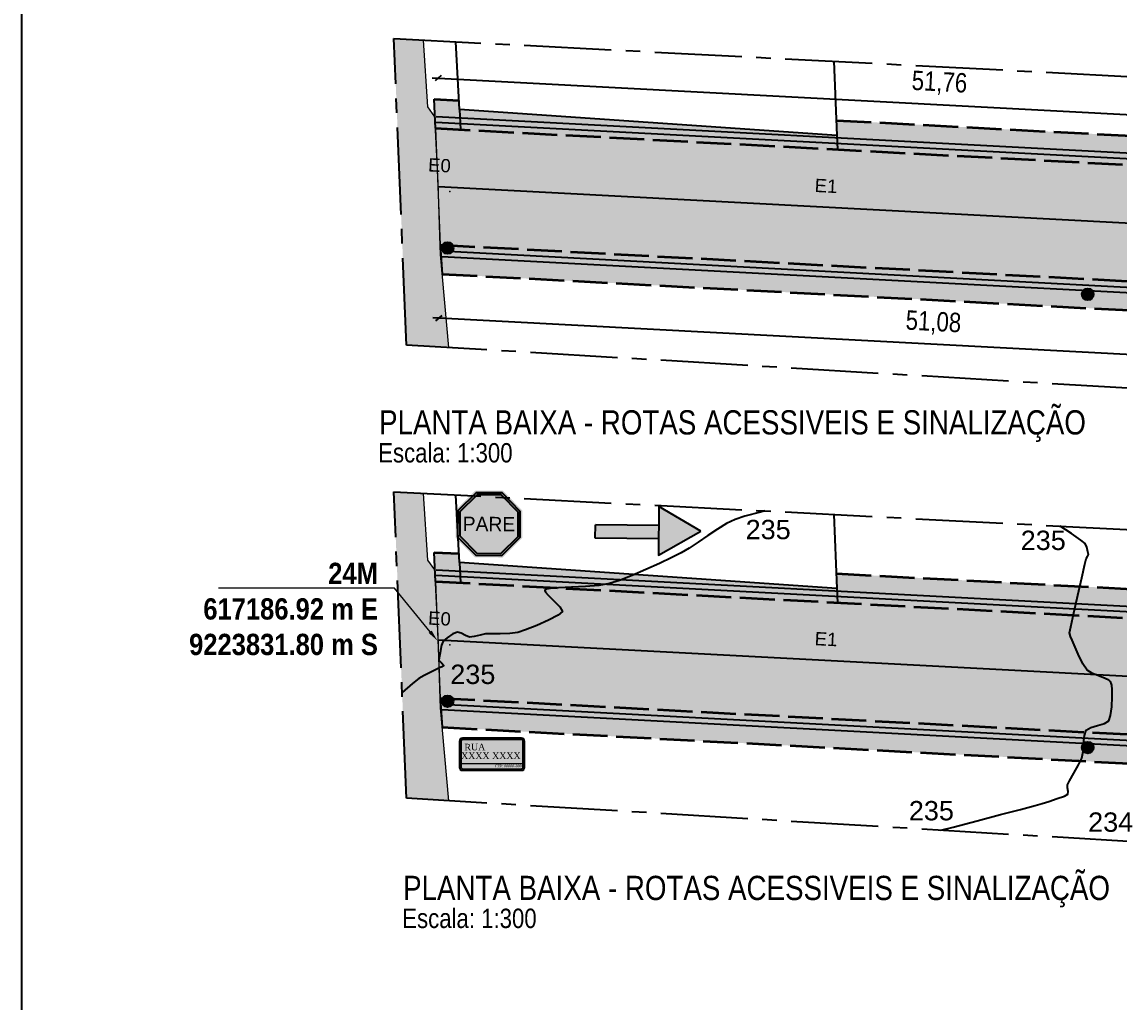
# Model space of a CAD drawing. Header units: feet. Extents: x 203667 to 205527, y 9204857 to 9205156.
# Drawn here: x 204978.1 to 205034.8, y 9205009.2 to 9205059.8 of the extents above; entities that cross this region are included whole.
import ezdxf
from ezdxf import colors
from ezdxf.entities.mleader import LeaderData, LeaderLine
from ezdxf.enums import TextEntityAlignment as Align
from ezdxf.math import Vec2, Vec3

# ---------------------------------------------------------------- set-up
doc = ezdxf.new("R2010")
doc.units = ezdxf.units.FT
doc.header["$LTSCALE"] = 0.3
doc.header["$MEASUREMENT"] = 0
for name, pattern in [('ACAD_ISO02W100', [15, 12, -3]), ('CENTER2', [1.125, 0.75, -0.125, 0.125, -0.125]), ('CONTINUO', [0])]:
    doc.linetypes.add(name, pattern=pattern)
for name, color, linetype in [('_EIXO PROJETADO', 2, 'Continuous'), ('C-ROAD-CNTR-N', 92, 'Continuous'), ('C1-HM-CURVA_INTERMEDIARIA', 3, 'Continuous'), ('C1-HM-CURVA_MESTRA', 5, 'Continuous'), ('Calçada Projetada', 20, 'Continuous'), ('cotas1', 7, 'Continuous'), ('Edificação Existente', 1, 'Continuous'), ('Estacas', 7, 'CONTINUO'), ('F-HZ-ESTACA', 98, 'Continuous'), ('Pavimento projetado', 51, 'Continuous'), ('PONTOS_SUBSTITUIDOS', 7, 'Continuous'), ('Poste e Rede Elétrica', 6, 'Continuous'), ('SINALIZACAO', 1, 'Continuous'), ('TEXTOS', 7, 'Continuous')]:
    doc.layers.add(name, color=color, linetype=linetype)
for name, color, linetype, lineweight in [('Alvenaria de 1 Vez', 6, 'ACAD_ISO02W100', 35), ('Cotas Acessibilidade', 5, 'Continuous', 25), ('Cotas Calçadas', 7, 'Continuous', 25), ('Detalhe 2', 1, 'Continuous', 18), ('MEIO FIO PROJETADO', 7, 'ACAD_ISO02W100', 35), ('PAVIMENTO', 251, 'Continuous', 9), ('R MARIA FARIAS DE ASSIS', 7, 'Continuous', 0)]:
    doc.layers.add(name, color=color, linetype=linetype, lineweight=lineweight)
doc.styles.add('Arial', font='arial.ttf')
doc.styles.add('COTAS', font='ariblk.ttf', dxfattribs={"width": 0.75})
doc.styles.add('PONTOS_DADOS', font='BOOKOS.TTF')
doc.styles.add('TARCISIO', font='swissci.ttf')
doc.dimstyles.new('Cota Piso Tatil', dxfattribs={"dimtxt": 1, "dimasz": 0.3, "dimexe": 1, "dimexo": 1, "dimgap": 0.5, "dimtad": 1, "dimzin": 4, "dimtxsty": 'TARCISIO', "dimblk": 'OBLIQUE', "dimcen": -2, "dimdle": 0.3, "dimse1": 1, "dimse2": 1, "dimclrd": 256, "dimclre": 256, "dimclrt": 5, "dimadec": 0, "dimazin": 0, "dimtfac": 1, "dimtix": 1, "dimtmove": 0, "dimatfit": 3, "dimldrblk": 'DOT', "dimfxl": 1, "dimlwd": -1, "dimlwe": -1, "dimarcsym": 0})

# ---------------------------------------------------------------- blocks, each defined once
blk = doc.blocks.new('_Oblique')
at = {"layer": 'cotas1', "color": 0, "lineweight": -2}
blk.add_line((-0.5, -0.5), (0.5, 0.5), dxfattribs=at)
blk = doc.blocks.new('*D360')
at = {"layer": 'Cotas Acessibilidade', "transparency": 16777216}
blk.add_line((204999.293, 9205056.891), (205051.583, 9205054.136), dxfattribs=at)
at = {"layer": 'Defpoints', "color": 0, "transparency": 16777216}
for p in [(204999.474, 9205054.613), (205051.283, 9205054.151), (205051.164, 9205051.889, 0)]:
    blk.add_point(p, dxfattribs=at)
at = {"layer": 'Cotas Acessibilidade', "transparency": 16777216, "xscale": 0.3, "yscale": 0.3, "zscale": 0.3}
for p, rotation in [((204999.593, 9205056.876), 176.9830488568913), ((205051.283, 9205054.151), 356.9830488568913)]:
    blk.add_blockref('_Oblique', p, dxfattribs=dict(at, rotation=rotation))
at = {"layer": 'Cotas Acessibilidade', "color": 5, "transparency": 16777216, "insert": (205025.496, 9205056.607), "char_height": 1, "attachment_point": 5, "rotation": 356.983, "style": 'TARCISIO'}
blk.add_mtext('51,76', dxfattribs=at)
blk = doc.blocks.new('_Dot')
at = {"color": 0, "linetype": 'ByBlock', "lineweight": -2}
blk.add_line((-0.5, 0), (-1, 0), dxfattribs=at)
at = {"color": 0, "linetype": 'ByBlock', "const_width": 0.5}
blk.add_lwpolyline([(-0.25, 0, 1), (0.25, 0, 1)], format="xyb", close=True, dxfattribs=at)
blk = doc.blocks.new('*D192')
at = {"layer": 'Cotas Acessibilidade', "transparency": 16777216}
blk.add_line((205050.931, 9205041.774), (204999.321, 9205044.495), dxfattribs=at)
at = {"layer": 'Defpoints', "color": 0, "transparency": 16777216}
for p in [(204999.803, 9205047.937, 0), (205050.814, 9205045.248, 0), (204999.621, 9205044.479)]:
    blk.add_point(p, dxfattribs=at)
at = {"layer": 'Cotas Acessibilidade', "transparency": 16777216, "xscale": 0.3, "yscale": 0.3, "zscale": 0.3}
for p, rotation in [((204999.621, 9205044.479), 176.9830488802311), ((205050.632, 9205041.79), 356.9830488802311)]:
    blk.add_blockref('_Oblique', p, dxfattribs=dict(at, rotation=rotation))
at = {"layer": 'Cotas Acessibilidade', "color": 5, "transparency": 16777216, "insert": (205025.184, 9205044.229), "char_height": 1, "attachment_point": 5, "rotation": 356.983, "style": 'TARCISIO'}
blk.add_mtext('51,08', dxfattribs=at)
blk = doc.blocks.new('PARE')
at = {"layer": 'SINALIZACAO'}
h = blk.add_hatch(color=256, dxfattribs=at)
h.dxf.hatch_style = 1
h.paths.add_polyline_path([(0.13, 0.331), (-0.138, 0.331), (-0.327, 0.141), (-0.327, -0.126), (-0.138, -0.316), (0.13, -0.316), (0.319, -0.126), (0.319, 0.141)])
h.paths.add_polyline_path([(-0.13, 0.311), (0.122, 0.311), (0.299, 0.133), (0.299, -0.118), (0.122, -0.296), (-0.13, -0.296), (-0.307, -0.118), (-0.307, 0.133)], flags=16)
h.paths.add_polyline_path([(-0.121, 0.291), (0.113, 0.291), (0.279, 0.125), (0.279, -0.11), (0.113, -0.276), (-0.121, -0.276), (-0.287, -0.11), (-0.287, 0.125)], flags=0)
at = {"layer": 'SINALIZACAO', "true_color": 0xffffff}
h = blk.add_hatch(color=7, dxfattribs=at)
h.dxf.hatch_style = 1
h.paths.add_polyline_path([(-0.307, 0.133), (-0.307, -0.118), (-0.13, -0.296), (0.122, -0.296), (0.299, -0.118), (0.299, 0.133), (0.122, 0.311), (-0.13, 0.311)])
h.paths.add_polyline_path([(-0.121, 0.291), (0.113, 0.291), (0.279, 0.125), (0.279, -0.11), (0.113, -0.276), (-0.121, -0.276), (-0.287, -0.11), (-0.287, 0.125)], flags=16)
at = {"layer": 'SINALIZACAO'}
h = blk.add_hatch(color=256, dxfattribs=at)
h.dxf.hatch_style = 1
h.paths.add_polyline_path([(-0.287, -0.11), (-0.121, -0.276), (0.113, -0.276), (0.279, -0.11), (0.279, 0.125), (0.113, 0.291), (-0.121, 0.291), (-0.287, 0.125)])
at = {"layer": 'SINALIZACAO', "color": 7, "true_color": 0xffffff}
for points in [[(-0.13, 0.311), (-0.307, 0.133), (-0.307, -0.118), (-0.13, -0.296), (0.122, -0.296), (0.299, -0.118), (0.299, 0.133), (0.122, 0.311)], [(-0.121, 0.291), (-0.287, 0.125), (-0.287, -0.11), (-0.121, -0.276), (0.113, -0.276), (0.279, -0.11), (0.279, 0.125), (0.113, 0.291)]]:
    blk.add_lwpolyline(points, close=True, dxfattribs=at)
at = {"layer": 'SINALIZACAO', "color": 7, "true_color": 0xffffff, "insert": (-0.004, 0.008), "char_height": 0.14, "attachment_point": 5}
blk.add_mtext_dynamic_manual_height_columns('\\pxqc;PARE', width=0.56672, gutter_width=0.5, heights=[0.234], dxfattribs=at)
blk = doc.blocks.new('A$C7DBB18B5')
at = {"layer": 'Detalhe 2', "lineweight": 20}
h = blk.add_hatch(color=5, dxfattribs=at)
h.dxf.hatch_style = 1
h.paths.add_polyline_path([(0.475, 0.25), (0.025, 0.25, 0.414214), (0, 0.225), (0, 0.025, 0.414214), (0.025, 0), (0.475, 0, 0.414214), (0.5, 0.025), (0.5, 0.225, 0.414214)])
h.paths.add_polyline_path([(0.495, 0.225), (0.495, 0.025, -0.414214), (0.475, 0.005), (0.025, 0.005, -0.414214), (0.005, 0.025), (0.005, 0.225, -0.414214), (0.025, 0.245), (0.475, 0.245, -0.414214)], flags=16)
h.paths.add_polyline_path([(0.485, 0.225), (0.485, 0.025, -0.414214), (0.475, 0.015), (0.025, 0.015, -0.414214), (0.015, 0.025), (0.015, 0.225, -0.414214), (0.025, 0.235), (0.475, 0.235, -0.414214)], flags=0)
h = blk.add_hatch(color=7, dxfattribs=at)
h.dxf.hatch_style = 1
h.paths.add_polyline_path([(0.475, 0.245), (0.025, 0.245, 0.414214), (0.005, 0.225), (0.005, 0.025, 0.414214), (0.025, 0.005), (0.475, 0.005, 0.414214), (0.495, 0.025), (0.495, 0.225, 0.414214)])
h.paths.add_polyline_path([(0.485, 0.225), (0.485, 0.025, -0.414214), (0.475, 0.015), (0.025, 0.015, -0.414214), (0.015, 0.025), (0.015, 0.225, -0.414214), (0.025, 0.235), (0.475, 0.235, -0.414214)], flags=16)
h = blk.add_hatch(color=5, dxfattribs=at)
h.dxf.hatch_style = 1
h.paths.add_polyline_path([(0.485, 0.225, 0.414214), (0.475, 0.235), (0.025, 0.235, 0.414214), (0.015, 0.225), (0.015, 0.025, 0.414214), (0.025, 0.015), (0.475, 0.015, 0.414214), (0.485, 0.025)])
at = {"layer": 'Detalhe 2', "color": 7, "lineweight": 20}
for points in [[(0.025, 0), (0.475, 0, 0.414214), (0.5, 0.025), (0.5, 0.225, 0.414214), (0.475, 0.25), (0.025, 0.25, 0.414214), (0, 0.225), (0, 0.025, 0.414214)], [(0.025, 0.005), (0.475, 0.005, 0.414214), (0.495, 0.025), (0.495, 0.225, 0.414214), (0.475, 0.245), (0.025, 0.245, 0.414214), (0.005, 0.225), (0.005, 0.025, 0.414214)], [(0.025, 0.015), (0.475, 0.015, 0.414214), (0.485, 0.025), (0.485, 0.225, 0.414214), (0.475, 0.235), (0.025, 0.235, 0.414214), (0.015, 0.225), (0.015, 0.025, 0.414214)]]:
    blk.add_lwpolyline(points, format="xyb", close=True, dxfattribs=at)
blk.add_lwpolyline([(0.015, 0.055), (0.485, 0.055)], dxfattribs=at)
at = {"color": 7, "lineweight": 20, "true_color": 0xffffff, "style": 'PONTOS_DADOS'}
for s, height, p in [('RUA', 0.05, (0.1188, 0.205)), ('XXXX XXXX', 0.05, (0.2411, 0.1385)), ('CEP: 00000-000', 0.02, (0.3742, 0.045))]:
    blk.add_text(s, height=height, dxfattribs=at).set_placement(p, align=Align.TOP_CENTER)
blk = doc.blocks.new('A$C0B4D12F7')
at = {"layer": 'SINALIZACAO'}
h = blk.add_hatch(color=4, dxfattribs=at)
h.dxf.hatch_style = 1
h.paths.add_polyline_path([(3.391, 0), (5.645, 1.302), (3.391, 2.603)])
h = blk.add_hatch(color=4, dxfattribs=at)
h.dxf.hatch_style = 1
h.paths.add_polyline_path([(3.391, 1.591), (0, 1.591), (0, 0.867), (3.391, 0.867)])
at = {"layer": 'SINALIZACAO', "color": 4}
for p, q in [((3.391, 1.591), (0, 1.591)), ((0, 0.867), (0, 1.591)), ((3.391, 0.867), (0, 0.867))]:
    blk.add_line(p, q, dxfattribs=at)
blk.add_lwpolyline([(5.645, 1.302), (3.391, 2.603), (3.391, 0)], close=True, dxfattribs=at)

msp = doc.modelspace()

# ---------------------------------------------------------------- hatches: boundary and pattern name
at = {"layer": 'Calçada Projetada'}
h = msp.add_hatch(color=256, dxfattribs=at)
h.dxf.hatch_style = 1
h.paths.add_polyline_path([(205000.698, 9205055.265), (205000.673, 9205055.727), (204999.396, 9205055.794), (204999.457, 9205054.289), (205000.753, 9205054.221)])
h.paths.add_polyline_path([(205000.698, 9205055.265), (205000.753, 9205054.221), (205020.231, 9205053.194), (205020.193, 9205053.92)])
h = msp.add_hatch(color=256, dxfattribs=at)
h.dxf.hatch_style = 1
h.paths.add_polyline_path([(205020.169, 9205054.699), (205020.201, 9205053.919), (205020.193, 9205053.92), (205020.231, 9205053.194), (205062.13, 9205050.986, 0.414214), (205063.707, 9205052.405), (205062.209, 9205052.484)])
h = msp.add_hatch(color=256, dxfattribs=at)
h.dxf.hatch_style = 1
h.paths.add_polyline_path([(205064.414, 9205043.355), (205064.299, 9205044.863), (205000.356, 9205048.233, -1.199273), (204999.783, 9205048.085), (204999.808, 9205046.76)])
h.paths.add_polyline_path([(205032.859, 9205045.714, -1), (205033.461, 9205045.714, -1)], flags=16)
h = msp.add_hatch(color=256, dxfattribs=at)
h.dxf.hatch_style = 1
h.paths.add_polyline_path([(205000.698, 9205031.861), (205000.673, 9205032.323), (204999.396, 9205032.39), (204999.457, 9205030.885), (205000.753, 9205030.817)])
h.paths.add_polyline_path([(205000.698, 9205031.861), (205000.753, 9205030.817), (205020.231, 9205029.79), (205020.193, 9205030.516)])
h = msp.add_hatch(color=256, dxfattribs=at)
h.dxf.hatch_style = 1
h.paths.add_polyline_path([(205020.169, 9205031.295), (205020.201, 9205030.515), (205020.193, 9205030.516), (205020.231, 9205029.79), (205062.13, 9205027.582, 0.414214), (205063.707, 9205029.001), (205062.209, 9205029.08)])
h = msp.add_hatch(color=256, dxfattribs=at)
h.dxf.hatch_style = 1
h.paths.add_polyline_path([(205064.414, 9205019.951), (205064.299, 9205021.459), (205000.356, 9205024.829, -1.199273), (204999.783, 9205024.681), (204999.808, 9205023.356)])
h.paths.add_polyline_path([(205032.859, 9205022.31, -1), (205033.461, 9205022.31, -1)], flags=16)
at = {"layer": 'PAVIMENTO', "lineweight": 20}
h = msp.add_hatch(color=9, dxfattribs=at)
h.dxf.hatch_style = 1
h.paths.add_polyline_path([(204999.457, 9205054.289), (204999.426, 9205054.885), (204999.061, 9205055.394), (204998.84, 9205058.841), (204997.307, 9205058.92), (204997.957, 9205043.093), (205000.148, 9205042.962), (204999.717, 9205047.766), (204999.699, 9205048.276), (204999.699, 9205048.268)])
h = msp.add_hatch(color=9, dxfattribs=at)
h.dxf.hatch_style = 1
h.paths.add_polyline_path([(204999.457, 9205030.885), (204999.426, 9205031.481), (204999.061, 9205031.99), (204998.84, 9205035.437), (204997.307, 9205035.516), (204997.957, 9205019.689), (205000.148, 9205019.558), (204999.717, 9205024.362), (204999.699, 9205024.872), (204999.699, 9205024.864)])
at = {"layer": 'Pavimento projetado', "lineweight": 20}
h = msp.add_hatch(color=256, dxfattribs=at)
h.dxf.hatch_style = 1
h.paths.add_polyline_path([(205064.067, 9205047.879), (204999.608, 9205051.277), (204999.699, 9205048.268), (204999.824, 9205048.261, -0.602815), (205000.356, 9205048.233), (205064.299, 9205044.863)])
h.paths.add_polyline_path([(205063.835, 9205050.896), (205062.13, 9205050.986), (204999.457, 9205054.289), (204999.602, 9205051.479), (204999.608, 9205051.277), (205064.067, 9205047.879)])
h.paths.add_polyline_path([(205062.026, 9205050.631, -1), (205061.424, 9205050.631, -1)], flags=16)
h = msp.add_hatch(color=256, dxfattribs=at)
h.dxf.hatch_style = 1
h.paths.add_polyline_path([(205064.067, 9205024.476), (204999.608, 9205027.873), (204999.699, 9205024.864), (204999.824, 9205024.857, -0.602815), (205000.356, 9205024.829), (205064.299, 9205021.459)])
h.paths.add_polyline_path([(205063.835, 9205027.492), (205062.13, 9205027.582), (204999.457, 9205030.885), (204999.602, 9205028.075), (204999.608, 9205027.873), (205064.067, 9205024.476)])
h.paths.add_polyline_path([(205062.026, 9205027.227, -1), (205061.424, 9205027.227, -1)], flags=16)
at = {"layer": 'Poste e Rede Elétrica', "linetype": 'ByBlock'}
h = msp.add_hatch(color=256, dxfattribs=at)
h.dxf.hatch_style = 1
h.paths.add_polyline_path([(204999.782, 9205048.107, 1), (205000.384, 9205048.107, 1)])
h = msp.add_hatch(color=256, dxfattribs=at)
h.dxf.hatch_style = 1
h.paths.add_polyline_path([(205032.859, 9205045.714, 1), (205033.461, 9205045.714, 1)])
h = msp.add_hatch(color=256, dxfattribs=at)
h.dxf.hatch_style = 1
h.paths.add_polyline_path([(204999.782, 9205024.703, 1), (205000.384, 9205024.703, 1)])
h = msp.add_hatch(color=256, dxfattribs=at)
h.dxf.hatch_style = 1
h.paths.add_polyline_path([(205032.859, 9205022.31, 1), (205033.461, 9205022.31, 1)])

# ---------------------------------------------------------------- linework, layer by layer
at = {"layer": '_EIXO PROJETADO', "linetype": 'CENTER2', "ltscale": 20}
for points in [[(204997.307, 9205058.92), (205067.899, 9205055.287), (205069.497, 9205038.809), (204997.957, 9205043.093)], [(204997.307, 9205035.516), (205067.899, 9205031.883), (205069.497, 9205015.406), (204997.957, 9205019.689)]]:
    msp.add_lwpolyline(points, close=True, dxfattribs=at)
at = {"layer": 'Alvenaria de 1 Vez', "ltscale": 0.5}
for points in [[(204999.396, 9205055.794), (205000.673, 9205055.727)], [(205020.169, 9205054.699), (205062.209, 9205052.484), (205061.97, 9205055.592)], [(204999.808, 9205046.76), (205069.08, 9205043.109)], [(204999.396, 9205032.39), (205000.673, 9205032.323)], [(205020.169, 9205031.295), (205062.209, 9205029.08), (205061.97, 9205032.188)], [(204999.808, 9205023.356), (205069.08, 9205019.705)]]:
    msp.add_lwpolyline(points, dxfattribs=at)
at = {"layer": 'C-ROAD-CNTR-N', "color": 98, "linetype": 'Continuous', "lineweight": -3, "flags": 128}
for points in [[(204999.608, 9205051.277), (205064.067, 9205047.879)], [(204999.608, 9205027.873), (205064.067, 9205024.476)]]:
    msp.add_lwpolyline(points, dxfattribs=at)
at = {"layer": 'C1-HM-CURVA_MESTRA', "linetype": 'Continuous', "lineweight": -3, "elevation": 235, "flags": 128}
for points in [[(205016.487, 9205034.529), (205016.242, 9205034.47), (205015.449, 9205034.257), (205014.933, 9205034.089), (205014.502, 9205033.879), (205014.026, 9205033.59), (205013.528, 9205033.257), (205013.033, 9205032.918), (205012.563, 9205032.607), (205012.144, 9205032.361), (205011.661, 9205032.119), (205011.031, 9205031.819), (205010.325, 9205031.499), (205009.612, 9205031.194), (205008.961, 9205030.94), (205008.444, 9205030.774), (205007.905, 9205030.685), (205007.215, 9205030.628), (205006.483, 9205030.59), (205005.815, 9205030.555), (205005.401, 9205030.521), (205005.196, 9205030.487), (205005.123, 9205030.459), (205005.109, 9205030.442), (205005.106, 9205030.413), (205005.144, 9205030.333), (205005.283, 9205030.171), (205005.555, 9205029.91), (205005.886, 9205029.581), (205006.016, 9205029.335), (205005.796, 9205029.145), (205005.302, 9205028.887), (205004.687, 9205028.615), (205004.104, 9205028.386), (205003.706, 9205028.255), (205003.298, 9205028.202), (205002.796, 9205028.186), (205002.332, 9205028.184), (205002.038, 9205028.175), (205001.765, 9205028.117), (205001.456, 9205028.039), (205001.217, 9205028.011), (205001.017, 9205028.089), (205000.793, 9205028.214), (205000.601, 9205028.272), (205000.359, 9205028.174), (205000.055, 9205027.98), (204999.855, 9205027.804), (204999.773, 9205027.591), (204999.719, 9205027.324), (204999.697, 9205027.183), (204999.683, 9205027.107), (204999.671, 9205027.031), (204999.649, 9205026.933), (204999.636, 9205026.827), (204999.767, 9205026.686), (204999.888, 9205026.543), (204999.793, 9205026.479), (204999.668, 9205026.421), (204999.519, 9205026.351), (204999.214, 9205026.208), (204998.869, 9205026.036), (204998.597, 9205025.88), (204998.268, 9205025.613), (204997.733, 9205025.15)], [(205025.565, 9205018.036), (205026.203, 9205018.203), (205027.448, 9205018.529), (205028.647, 9205018.844), (205029.682, 9205019.117), (205030.437, 9205019.318), (205030.796, 9205019.417), (205031.151, 9205019.528), (205031.582, 9205019.67), (205031.955, 9205019.806), (205032.138, 9205019.902), (205032.149, 9205020.038), (205032.116, 9205020.222), (205032.107, 9205020.38), (205032.217, 9205020.596), (205032.443, 9205020.981), (205032.688, 9205021.412), (205032.852, 9205021.764), (205032.915, 9205022.111), (205032.947, 9205022.536), (205032.99, 9205022.935), (205033.085, 9205023.206), (205033.319, 9205023.346), (205033.67, 9205023.448), (205034.018, 9205023.549), (205034.243, 9205023.69), (205034.331, 9205023.96), (205034.396, 9205024.412), (205034.426, 9205024.927), (205034.421, 9205025.305), (205034.396, 9205025.529), (205034.369, 9205025.636), (205034.351, 9205025.674), (205034.324, 9205025.713), (205034.241, 9205025.784), (205034.066, 9205025.88), (205033.774, 9205025.995), (205033.401, 9205026.137), (205033.128, 9205026.302), (205032.909, 9205026.635), (205032.665, 9205027.134), (205032.458, 9205027.605), (205032.354, 9205027.854), (205032.275, 9205028.043), (205032.223, 9205028.234), (205032.283, 9205028.55), (205032.437, 9205029.263), (205032.64, 9205030.171), (205032.845, 9205031.074), (205033.005, 9205031.772), (205033.074, 9205032.063), (205033.138, 9205032.167), (205033.192, 9205032.27), (205033.17, 9205032.411), (205033.106, 9205032.649), (205033.02, 9205032.839), (205032.798, 9205033.021), (205032.32, 9205033.362), (205031.726, 9205033.744)]]:
    msp.add_lwpolyline(points, dxfattribs=at)
at = {"layer": 'Calçada Projetada'}
for p, q in [((204999.457, 9205054.289), (204999.396, 9205055.794)), ((205000.698, 9205055.265), (205000.753, 9205054.221)), ((204999.457, 9205030.885), (204999.396, 9205032.39)), ((205000.698, 9205031.861), (205000.753, 9205030.817))]:
    msp.add_line(p, q, dxfattribs=at)
at = {"layer": 'Cotas Acessibilidade', "color": 5}
for p, q in [((204999.488, 9205054.893), (205051.179, 9205052.169)), ((204999.474, 9205054.613), (205051.164, 9205051.889)), ((205050.814, 9205045.248, 0), (204999.803, 9205047.937, 0)), ((205050.799, 9205044.969, 0), (204999.788, 9205047.657, 0)), ((204999.488, 9205031.489), (205051.179, 9205028.765)), ((204999.474, 9205031.21), (205051.164, 9205028.485)), ((205050.799, 9205021.565, 0), (204999.788, 9205024.253, 0)), ((205050.814, 9205021.844, 0), (204999.803, 9205024.533, 0))]:
    msp.add_line(p, q, dxfattribs=at)
at = {"layer": 'Cotas Calçadas'}
for p, q in [((205020.194, 9205053.919), (205020.231, 9205053.194)), ((204999.699, 9205048.268), (204999.808, 9205046.76)), ((205020.194, 9205030.515), (205020.231, 9205029.79)), ((204999.699, 9205024.864), (204999.808, 9205023.356))]:
    msp.add_line(p, q, dxfattribs=at)
msp.add_lwpolyline([(204978.091, 9205095.156), (205083.04, 9205095.156), (205083.04, 9204923.178), (204978.091, 9204923.178)], close=True, dxfattribs=at)
at = {"layer": 'Edificação Existente', "color": 1}
for points in [[(205020.043, 9205057.75), (205020.201, 9205053.919), (205000.698, 9205055.265), (205000.512, 9205058.755)], [(205020.043, 9205057.75), (205020.201, 9205053.919), (205000.698, 9205055.265), (205000.512, 9205058.755)], [(205020.043, 9205034.346), (205020.201, 9205030.515), (205000.698, 9205031.861), (205000.512, 9205035.351)], [(205020.043, 9205034.346), (205020.201, 9205030.515), (205000.698, 9205031.861), (205000.512, 9205035.351)]]:
    msp.add_lwpolyline(points, dxfattribs=at)
at = {"layer": 'MEIO FIO PROJETADO', "ltscale": 0.5}
for points in [[(204999.457, 9205054.289), (205062.13, 9205050.986, 0.452607), (205063.705, 9205052.598), (205063.481, 9205055.514)], [(204999.699, 9205048.268), (205068.635, 9205044.635, 0.049377), (205068.931, 9205044.648, 0.049377)], [(204999.457, 9205030.885), (205062.13, 9205027.582, 0.452607), (205063.705, 9205029.195), (205063.481, 9205032.11)], [(204999.699, 9205024.864), (205068.635, 9205021.231, 0.049377), (205068.931, 9205021.244, 0.049377)]]:
    msp.add_lwpolyline(points, format="xyb", dxfattribs=at)
at = {"layer": 'PAVIMENTO', "color": 9, "lineweight": 20}
for p, q in [((204999.457, 9205054.289), (204999.699, 9205048.268)), ((204999.457, 9205030.885), (204999.699, 9205024.864))]:
    msp.add_line(p, q, dxfattribs=at)
for points in [[(205000.148, 9205042.962), (204999.717, 9205047.766), (204999.701, 9205048.224), (204999.602, 9205051.479), (204999.426, 9205054.885), (204999.061, 9205055.394), (204998.84, 9205058.841)], [(205000.148, 9205042.962), (204999.717, 9205047.766), (204999.701, 9205048.224), (204999.602, 9205051.479), (204999.426, 9205054.885), (204999.061, 9205055.394), (204998.84, 9205058.841)], [(205000.148, 9205042.962), (204999.717, 9205047.766), (204999.701, 9205048.224), (204999.602, 9205051.479), (204999.426, 9205054.885), (204999.061, 9205055.394), (204998.84, 9205058.841)], [(205000.148, 9205019.558), (204999.717, 9205024.362), (204999.701, 9205024.821), (204999.602, 9205028.075), (204999.426, 9205031.481), (204999.061, 9205031.99), (204998.84, 9205035.437)], [(205000.148, 9205019.558), (204999.717, 9205024.362), (204999.701, 9205024.821), (204999.602, 9205028.075), (204999.426, 9205031.481), (204999.061, 9205031.99), (204998.84, 9205035.437)], [(205000.148, 9205019.558), (204999.717, 9205024.362), (204999.701, 9205024.821), (204999.602, 9205028.075), (204999.426, 9205031.481), (204999.061, 9205031.99), (204998.84, 9205035.437)]]:
    msp.add_lwpolyline(points, dxfattribs=at)
at = {"layer": 'PONTOS_SUBSTITUIDOS'}
for p in [(205000.083, 9205048.261), (205033.16, 9205045.714), (205000.083, 9205024.857), (205033.16, 9205022.31)]:
    msp.add_point(p, dxfattribs=at)
at = {"layer": 'Poste e Rede Elétrica', "linetype": 'ByBlock'}
for centre in [(205000.083, 9205048.107), (205033.16, 9205045.714), (205000.083, 9205024.703), (205033.16, 9205022.31)]:
    msp.add_circle(centre, 0.301, dxfattribs=at)
at = {"layer": 'R MARIA FARIAS DE ASSIS'}
for p in [(205000.193, 9205051.022), (205000.193, 9205027.618)]:
    msp.add_point(p, dxfattribs=at)

# ---------------------------------------------------------------- block references
at = {"layer": 'Estacas', "xscale": 0.9639661851663491, "yscale": 0.9639661851663491, "zscale": 0.9639661851663491, "rotation": 359.3949512521692}
msp.add_blockref('A$C0B4D12F7', (205007.707, 9205032.28, 0), dxfattribs=at)
at = {"layer": 'SINALIZACAO', "color": 0, "xscale": 5.326421147977181, "yscale": 5.326421147977181, "zscale": 5.326421147977181, "rotation": 359.5885259408725}
msp.add_blockref('PARE', (205002.242, 9205033.81), dxfattribs=at)
at = {"layer": 'SINALIZACAO', "xscale": 6.762977136762542, "yscale": 6.762977136762542, "zscale": 6.762977136762542}
msp.add_blockref('A$C7DBB18B5', (205000.688, 9205021.117), dxfattribs=at)

# ---------------------------------------------------------------- texts
at = {"linetype": 'Continuous', "style": 'TARCISIO'}
for s, height, p in [('PLANTA BAIXA - ROTAS ACESSIVEIS E SINALIZAÇÃO', 1.25, (204996.544, 9205038.477)), ('Escala: 1:300', 1, (204996.498, 9205037.031)), ('PLANTA BAIXA - ROTAS ACESSIVEIS E SINALIZAÇÃO', 1.25, (204997.787, 9205014.435)), ('Escala: 1:300', 1, (204997.742, 9205012.989))]:
    msp.add_text(s, height=height, dxfattribs=at).set_placement(p)
at = {"layer": 'C1-HM-CURVA_INTERMEDIARIA', "linetype": 'Continuous', "lineweight": -3, "style": 'Arial'}
msp.add_text('234', height=1, dxfattribs=at).set_placement((205033.178, 9205017.959))
at = {"layer": 'C1-HM-CURVA_MESTRA', "linetype": 'Continuous', "lineweight": -3, "style": 'Arial'}
for p in [(205015.481, 9205033.067), (205029.693, 9205032.51), (205000.221, 9205025.591), (205023.914, 9205018.549)]:
    msp.add_text('235', height=1, dxfattribs=at).set_placement(p)
at = {"layer": 'F-HZ-ESTACA', "color": 98, "linetype": 'Continuous', "lineweight": -3, "char_height": 0.6858, "attachment_point": 8, "rotation": 356.983, "style": 'Arial'}
for s, insert in [('{\\fArial|b0|i0|c0|p2;E0}', (204999.647, 9205052.023)), ('{\\fArial|b0|i0|c0|p2;E1}', (205019.62, 9205050.971)), ('{\\fArial|b0|i0|c0|p2;E0}', (204999.647, 9205028.619)), ('{\\fArial|b0|i0|c0|p2;E1}', (205019.62, 9205027.567))]:
    msp.add_mtext(s, dxfattribs=dict(at, insert=insert))

# ---------------------------------------------------------------- dimensions: what is measured, and where the dimension line sits
at = {"layer": 'Cotas Acessibilidade'}
for p1, p2, distance, picture, middle in [((204999.474, 9205054.613), (205051.164, 9205051.889, 0), 2.265, '*D360', (205025.496, 9205056.607)), ((205050.814, 9205045.248, 0), (204999.803, 9205047.937, 0), 3.463, '*D192', (205025.184, 9205044.229))]:
    dim = msp.add_aligned_dim(p1=p1, p2=p2, distance=distance, dimstyle='Cota Piso Tatil', dxfattribs=at)
    dim.commit()
    dim.dimension.update_dxf_attribs({"geometry": picture, "text_midpoint": middle})

# ---------------------------------------------------------------- leaders
at = {"layer": 'TEXTOS', "color": 1}
ml = msp.add_multileader_mtext('Standard', dxfattribs=at)
ml.set_content('24M \\P617186.92 m E\\P9223831.80 m S', color=1, style='COTAS')
ml.set_leader_properties(color=256, linetype='ByLayer', lineweight=0)
ml.build(insert=Vec2(0, 0))
ml.multileader.update_dxf_attribs({"text_right_attachment_type": 6, "dogleg_length": 0.36, "arrow_head_size": 0.6})
ctx = ml.context
ctx.base_point, ctx.char_height, ctx.arrow_head_size, ctx.landing_gap_size, ctx.plane_origin = Vec3(204986.011, 9205031.293), 1.1, 0.6, 0.5, Vec3(204992.979, 9205056.028)
ctx.right_attachment, ctx.text_align_type = 6, 2
notes = []
notes.append((ctx, [(1, (1, 1, 0), (204997.343, 9205030.532), (-1, 0), 0.36, [(0, [(204999.561, 9205027.827)], 0, [])])]))
ctx.mtext.insert, ctx.mtext.width, ctx.mtext.alignment, ctx.mtext.flow_direction = Vec3(204996.483, 9205031.852), 15.74927, 3, 5
for ctx, leaders in notes:
    for number, flags, end, landing, length, lines in leaders:
        leader = LeaderData()
        leader.index, (leader.has_last_leader_line, leader.has_dogleg_vector, leader.attachment_direction) = number, flags
        leader.last_leader_point, leader.dogleg_vector, leader.dogleg_length = Vec3(end), Vec3(landing), length
        for number, points, colour, breaks in lines:
            line = LeaderLine()
            line.index, line.vertices, line.color, line.breaks = number, Vec3.list(points), colors.encode_raw_color(colour), breaks
            leader.lines.append(line)
        ctx.leaders.append(leader)

doc.saveas('drawing.dxf')
